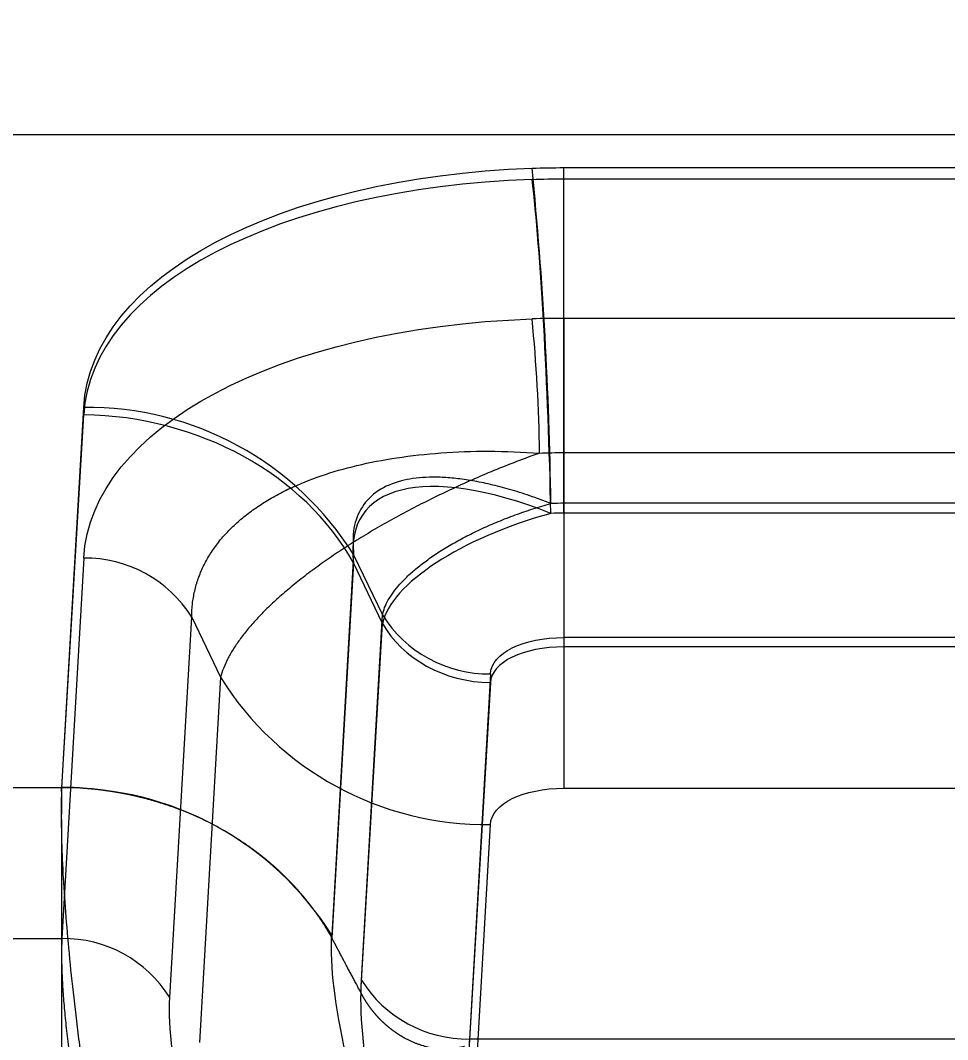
# Model space of a CAD drawing. Header units: millimetres. Extents: x 125275 to 125701, y 643 to 921.
# Drawn here: x 125438.44 to 125444.63, y 811.59 to 818.39 of the extents above; entities that cross this region are included whole.
import ezdxf

# ---------------------------------------------------------------- set-up
doc = ezdxf.new("R2010")
doc.units = ezdxf.units.MM
for name, color, linetype in [('DIE_P', 2, 'Continuous'), ('DIM', 4, 'Continuous'), ('TEXT', 4, 'Continuous')]:
    doc.layers.add(name, color=color, linetype=linetype)
doc.styles.get("Standard").update_dxf_attribs({"font": 'txt.shx', "width": 0.85, "bigfont": 'ctxt.shx'})
doc.dimstyles.new('T-2-WX', dxfattribs={"dimtxt": 2, "dimasz": 2, "dimexe": 0.5, "dimexo": 0.5, "dimgap": 0.5, "dimtad": 1, "dimtxsty": 'Standard', "dimblk": 'OPEN30', "dimcen": 0, "dimazin": 3, "dimtfac": 1, "dimtmove": 0, "dimatfit": 3, "dimldrblk": 'OPEN30', "dimlwd": -1, "dimlwe": -1})

# ---------------------------------------------------------------- blocks, each defined once
blk = doc.blocks.new('*u7579')
at = {"layer": 'DIE_P', "color": 155, "linetype": 'Continuous', "lineweight": 13}
for p, q in [((-45.6149, -34.2541), (-45.6149, -32.021)), ((-45.6149, -32.021), (-36.9696, -32.021)), ((-48.9687, -36.0857), (-48.8231, -33.5965)), ((-45.6149, -34.2541), (-45.6149, -35.1474)), ((-36.9696, -34.2541), (-45.6149, -34.2541)), ((-47.0199, -34.5864), (-47.1664, -37.0905)), ((-46.8276, -34.9902), (-47.0199, -34.5864)), ((-46.9719, -37.4555), (-46.8276, -34.9902)), ((-36.9696, -35.1474), (-45.6149, -35.1474)), ((-46.1064, -35.3862), (-46.248, -37.8074)), ((-60.0833, -36.0856), (-48.9702, -36.0856))]:
    blk.add_line(p, q, dxfattribs=at)
for centre, major_axis, ratio, start_param, end_param in [((-45.1777, -33.851), (-3.6445, 0.268), 0.496885, 4.928203, 6.290621), ((-45.8281, -33.7134), (-0.0702, 1.9988), 0.055221, 4.435684, 5.716729), ((-48.8231, -35.2851), (1.9966, -0.1168), 0.843913, 0.495699, 1.620126), ((-45.1777, -35.5396), (-1.7765, 1.2826), 0.397014, 5.279587, 6.642005), ((-45.554, -34.7493), (1.2718, 0.3453), 0.391062, 1.581534, 2.943952), ((-46.1064, -34.7107), (-0.7986, 0.0467), 0.843913, 0.495699, 1.620126), ((-45.554, -35.4248), (-0.5522, 0.0406), 0.496885, 4.859305, 6.290621)]:
    blk.add_ellipse(centre, major_axis=major_axis, ratio=ratio, start_param=start_param, end_param=end_param, dxfattribs=at)
for points in [[(-45.8281, -32.0247), (-45.7574, -32.0222), (-45.6864, -32.021), (-45.6149, -32.021)], [(-45.6149, -34.2541), (-45.6442, -34.2541), (-45.6735, -34.2546), (-45.7027, -34.2557)]]:
    blk.add_open_spline(points, degree=3, dxfattribs=at)
for points, knots in [([(-48.9742, -36.086), (-48.9739, -36.0874), (-48.9733, -36.0901), (-48.9732, -36.0941), (-48.9731, -36.0981), (-48.973, -36.102), (-48.9729, -36.106), (-48.9728, -36.1099), (-48.9727, -36.1138), (-48.9726, -36.1176), (-48.9725, -36.1214), (-48.9724, -36.1252), (-48.9724, -36.1289), (-48.9724, -36.1326), (-48.9724, -36.1363), (-48.9723, -36.1399), (-48.9723, -36.1436), (-48.9723, -36.1472), (-48.9723, -36.1507), (-48.9723, -36.1542), (-48.9723, -36.1577), (-48.9723, -36.1612), (-48.9723, -36.1646), (-48.9723, -36.168), (-48.9722, -36.1714), (-48.9722, -36.1747), (-48.9722, -36.178), (-48.9722, -36.1813), (-48.9722, -36.1845), (-48.9722, -36.1877), (-48.9722, -36.1909), (-48.9722, -36.194), (-48.9721, -36.1971), (-48.9721, -36.2001), (-48.9721, -36.2032), (-48.9721, -36.2061), (-48.9722, -36.2091), (-48.9722, -36.212), (-48.9722, -36.2149), (-48.9722, -36.2177), (-48.9722, -36.2205), (-48.9722, -36.2232), (-48.9723, -36.226), (-48.9723, -36.2286), (-48.9723, -36.2313), (-48.9726, -36.2459), (-48.9728, -36.273), (-48.9727, -36.313), (-48.9724, -36.3538), (-48.9724, -36.3966), (-48.9723, -36.4411), (-48.9723, -36.487), (-48.9724, -36.5326), (-48.9723, -36.5781), (-48.9722, -36.6232), (-48.9723, -36.668), (-48.9724, -36.7123), (-48.9725, -36.7684), (-48.9722, -36.8371), (-48.972, -36.9193), (-48.9715, -37.0025), (-48.9712, -37.0866), (-48.9713, -37.1716), (-48.9715, -37.2575), (-48.9719, -37.3441), (-48.9721, -37.4314), (-48.9724, -37.5194), (-48.9724, -37.5881), (-48.9724, -37.637), (-48.9724, -37.6658), (-48.9724, -37.6948), (-48.9724, -37.724), (-48.9724, -37.7535), (-48.9724, -37.7833), (-48.9725, -37.8132), (-48.9725, -37.8434), (-48.9725, -37.8637), (-48.9725, -37.8738)], [0, 0, 0, 0, 0.003219, 0.006298, 0.009334, 0.012371, 0.015396, 0.018392, 0.021348, 0.024262, 0.027139, 0.029983, 0.032798, 0.035585, 0.038345, 0.041078, 0.043782, 0.046457, 0.049101, 0.051717, 0.054304, 0.056862, 0.05939, 0.061888, 0.064357, 0.066796, 0.069205, 0.071585, 0.073935, 0.076255, 0.078545, 0.080806, 0.083036, 0.085237, 0.087408, 0.089549, 0.09166, 0.093741, 0.095792, 0.097813, 0.099804, 0.101764, 0.103695, 0.105596, 0.107467, 0.109308, 0.13671, 0.164111, 0.191519, 0.218907, 0.24856, 0.277558, 0.305923, 0.33365, 0.360727, 0.387155, 0.412953, 0.438112, 0.483701, 0.528877, 0.573637, 0.618, 0.66196, 0.705528, 0.748765, 0.791658, 0.834229, 0.876509, 0.890009, 0.903562, 0.917168, 0.930831, 0.944556, 0.958339, 0.972175, 0.986063, 1, 1, 1, 1]), ([(-47.167, -37.0896), (-47.1683, -37.0872), (-47.1712, -37.0819), (-47.1758, -37.0734), (-47.1809, -37.064), (-47.1864, -37.0544), (-47.1919, -37.0451), (-47.1972, -37.0362), (-47.2025, -37.0276), (-47.2077, -37.0192), (-47.2129, -37.0108), (-47.2182, -37.0024), (-47.2235, -36.9941), (-47.2289, -36.9858), (-47.2343, -36.9775), (-47.2398, -36.9692), (-47.2453, -36.961), (-47.2509, -36.9529), (-47.2564, -36.9447), (-47.2621, -36.9366), (-47.2677, -36.9286), (-47.2734, -36.9206), (-47.2791, -36.9126), (-47.2849, -36.9047), (-47.2907, -36.8968), (-47.2965, -36.889), (-47.3024, -36.8812), (-47.3083, -36.8734), (-47.3142, -36.8657), (-47.3202, -36.8581), (-47.3262, -36.8505), (-47.3322, -36.8429), (-47.3383, -36.8354), (-47.3444, -36.8279), (-47.3505, -36.8205), (-47.3567, -36.8131), (-47.3629, -36.8057), (-47.3692, -36.7984), (-47.3754, -36.7912), (-47.3817, -36.7839), (-47.388, -36.7768), (-47.3943, -36.7696), (-47.4007, -36.7626), (-47.4071, -36.7556), (-47.4135, -36.7486), (-47.4199, -36.7417), (-47.4263, -36.7348), (-47.4328, -36.7279), (-47.4393, -36.7212), (-47.4458, -36.7144), (-47.4524, -36.7077), (-47.4589, -36.701), (-47.4655, -36.6944), (-47.4721, -36.6878), (-47.4788, -36.6812), (-47.4854, -36.6747), (-47.4921, -36.6682), (-47.4988, -36.6618), (-47.5055, -36.6554), (-47.5123, -36.649), (-47.519, -36.6427), (-47.5258, -36.6364), (-47.5326, -36.6301), (-47.5394, -36.6239), (-47.5462, -36.6178), (-47.553, -36.6117), (-47.5599, -36.6057), (-47.5667, -36.5996), (-47.5736, -36.5937), (-47.5805, -36.5878), (-47.5875, -36.5819), (-47.5944, -36.5761), (-47.6014, -36.5703), (-47.6084, -36.5645), (-47.6154, -36.5588), (-47.6224, -36.5532), (-47.6294, -36.5475), (-47.6365, -36.542), (-47.6435, -36.5364), (-47.6506, -36.5309), (-47.6577, -36.5255), (-47.6649, -36.5201), (-47.672, -36.5147), (-47.6792, -36.5094), (-47.6863, -36.5041), (-47.6935, -36.4989), (-47.7007, -36.4936), (-47.708, -36.4885), (-47.7152, -36.4833), (-47.7225, -36.4782), (-47.7297, -36.4732), (-47.737, -36.4681), (-47.7443, -36.4631), (-47.7516, -36.4582), (-47.759, -36.4533), (-47.7663, -36.4484), (-47.7737, -36.4435), (-47.781, -36.4387), (-47.7884, -36.4339), (-47.7958, -36.4291), (-47.8032, -36.4244), (-47.8106, -36.4197), (-47.818, -36.4151), (-47.8255, -36.4104), (-47.8329, -36.4058), (-47.8404, -36.4013), (-47.8478, -36.3968), (-47.8553, -36.3923), (-47.8628, -36.3878), (-47.8703, -36.3834), (-47.8778, -36.3791), (-47.8853, -36.3747), (-47.8928, -36.3704), (-47.9003, -36.3661), (-47.9079, -36.3619), (-47.9375, -36.3454), (-47.9909, -36.3172), (-48.0703, -36.2795), (-48.1538, -36.2444), (-48.2413, -36.2119), (-48.3328, -36.182), (-48.3973, -36.1638), (-48.4327, -36.1547), (-48.4378, -36.1535), (-48.4429, -36.1522), (-48.4481, -36.1509), (-48.4534, -36.1496), (-48.4587, -36.1483), (-48.464, -36.147), (-48.4694, -36.1458), (-48.4749, -36.1445), (-48.4804, -36.1432), (-48.486, -36.1419), (-48.4916, -36.1407), (-48.4973, -36.1394), (-48.503, -36.1382), (-48.5088, -36.1369), (-48.5146, -36.1357), (-48.5205, -36.1345), (-48.5265, -36.1332), (-48.5325, -36.132), (-48.5386, -36.1308), (-48.5447, -36.1296), (-48.5508, -36.1284), (-48.5571, -36.1272), (-48.5633, -36.126), (-48.5697, -36.1248), (-48.576, -36.1237), (-48.5825, -36.1225), (-48.589, -36.1214), (-48.5955, -36.1202), (-48.6021, -36.1191), (-48.6087, -36.118), (-48.6154, -36.1168), (-48.6222, -36.1157), (-48.629, -36.1146), (-48.6358, -36.1135), (-48.6427, -36.1125), (-48.6496, -36.1114), (-48.6566, -36.1103), (-48.6637, -36.1093), (-48.6708, -36.1082), (-48.678, -36.1072), (-48.6852, -36.1062), (-48.6924, -36.1052), (-48.6997, -36.1042), (-48.7071, -36.1033), (-48.7146, -36.1023), (-48.7221, -36.1014), (-48.7296, -36.1006), (-48.7372, -36.0997), (-48.7449, -36.0989), (-48.7526, -36.0981), (-48.7604, -36.0973), (-48.7682, -36.0966), (-48.776, -36.0959), (-48.7839, -36.0952), (-48.7918, -36.0945), (-48.7997, -36.0939), (-48.8076, -36.0932), (-48.8156, -36.0926), (-48.8236, -36.092), (-48.8316, -36.0913), (-48.8397, -36.0907), (-48.8479, -36.09), (-48.8562, -36.0894), (-48.8646, -36.0889), (-48.8731, -36.0883), (-48.8817, -36.0878), (-48.8905, -36.0874), (-48.8994, -36.0871), (-48.9083, -36.0868), (-48.9171, -36.0866), (-48.9259, -36.0865), (-48.9344, -36.0865), (-48.9428, -36.0864), (-48.951, -36.0862), (-48.9589, -36.0861), (-48.9641, -36.0859), (-48.9667, -36.0858)], [0, 0, 0, 0, 0.004154, 0.00891, 0.014126, 0.019701, 0.025172, 0.030301, 0.0353, 0.040228, 0.04514, 0.050049, 0.054954, 0.059856, 0.064752, 0.069639, 0.074516, 0.079382, 0.084234, 0.089072, 0.093897, 0.098714, 0.103522, 0.108319, 0.113106, 0.11788, 0.122641, 0.127387, 0.132122, 0.136849, 0.141567, 0.146279, 0.150984, 0.155683, 0.160378, 0.165062, 0.169731, 0.174387, 0.179028, 0.183655, 0.188269, 0.19287, 0.197457, 0.20203, 0.206591, 0.211139, 0.215675, 0.220199, 0.224711, 0.229213, 0.233705, 0.238188, 0.242662, 0.247128, 0.251584, 0.25603, 0.260466, 0.264892, 0.269307, 0.273711, 0.278104, 0.282484, 0.286852, 0.291206, 0.295548, 0.299876, 0.304196, 0.308507, 0.312809, 0.317103, 0.321388, 0.325665, 0.329934, 0.334194, 0.338447, 0.342692, 0.346929, 0.351158, 0.355379, 0.359594, 0.3638, 0.368, 0.372192, 0.376377, 0.380556, 0.384727, 0.388891, 0.393049, 0.3972, 0.401344, 0.405481, 0.409612, 0.413736, 0.417854, 0.421965, 0.426069, 0.430167, 0.434258, 0.438343, 0.442419, 0.446488, 0.450549, 0.454603, 0.45865, 0.462689, 0.466721, 0.470746, 0.474763, 0.478774, 0.482777, 0.486774, 0.490763, 0.494746, 0.498722, 0.502692, 0.506655, 0.545508, 0.585616, 0.626788, 0.669021, 0.712413, 0.756853, 0.759181, 0.761532, 0.763905, 0.766302, 0.768721, 0.771163, 0.773628, 0.776117, 0.778628, 0.781163, 0.78372, 0.786302, 0.788906, 0.791534, 0.794185, 0.796859, 0.799555, 0.802275, 0.805016, 0.807781, 0.810568, 0.813378, 0.816209, 0.819064, 0.82194, 0.824838, 0.827759, 0.830701, 0.833666, 0.836652, 0.83966, 0.84269, 0.845741, 0.848813, 0.851907, 0.855023, 0.85816, 0.861318, 0.864497, 0.867698, 0.87092, 0.874166, 0.877434, 0.880725, 0.88404, 0.88738, 0.890744, 0.894135, 0.897552, 0.900992, 0.904452, 0.907928, 0.91142, 0.914927, 0.918446, 0.921976, 0.925515, 0.929061, 0.932611, 0.93617, 0.939758, 0.943379, 0.947036, 0.950735, 0.95448, 0.958274, 0.962124, 0.966033, 0.970008, 0.973994, 0.97794, 0.981833, 0.985657, 0.989399, 0.993045, 0.996582, 1, 1, 1, 1]), ([(-46.9721, -37.455), (-46.9763, -37.4472), (-46.9848, -37.4314), (-46.9977, -37.4072), (-47.0111, -37.382), (-47.025, -37.3561), (-47.0394, -37.3292), (-47.0541, -37.3016), (-47.0675, -37.2765), (-47.0798, -37.2533), (-47.0914, -37.2317), (-47.1041, -37.2077), (-47.1141, -37.1888), (-47.1209, -37.1761), (-47.124, -37.1702), (-47.127, -37.1645), (-47.13, -37.159), (-47.1328, -37.1535), (-47.1356, -37.1482), (-47.1383, -37.143), (-47.1409, -37.1381), (-47.1433, -37.1335), (-47.1456, -37.1292), (-47.1478, -37.1251), (-47.1501, -37.121), (-47.1524, -37.1167), (-47.1547, -37.1124), (-47.1567, -37.1083), (-47.1584, -37.1049), (-47.1598, -37.1021), (-47.1612, -37.0998), (-47.1627, -37.0971), (-47.1647, -37.0937), (-47.1662, -37.091), (-47.167, -37.0896)], [0, 0, 0, 0, 0.063953, 0.130227, 0.19932, 0.270444, 0.343955, 0.419609, 0.49738, 0.550147, 0.609309, 0.674914, 0.746938, 0.76328, 0.779189, 0.794691, 0.809815, 0.824595, 0.838965, 0.852811, 0.866045, 0.878582, 0.890363, 0.90157, 0.912968, 0.924853, 0.937126, 0.948011, 0.956875, 0.963517, 0.969515, 0.977645, 0.987866, 1, 1, 1, 1]), ([(-46.2795, -37.8162), (-46.2815, -37.8168), (-46.2854, -37.818), (-46.2913, -37.8195), (-46.2972, -37.8208), (-46.303, -37.822), (-46.3088, -37.823), (-46.3145, -37.8239), (-46.3202, -37.8249), (-46.3258, -37.8258), (-46.3315, -37.8268), (-46.3371, -37.8277), (-46.3427, -37.8285), (-46.3483, -37.8293), (-46.3539, -37.8299), (-46.3595, -37.8306), (-46.365, -37.8311), (-46.3705, -37.8316), (-46.376, -37.832), (-46.3814, -37.8323), (-46.3868, -37.8326), (-46.3922, -37.8328), (-46.3976, -37.833), (-46.4029, -37.8332), (-46.4083, -37.8333), (-46.4136, -37.8333), (-46.4188, -37.8333), (-46.4241, -37.8332), (-46.4293, -37.8331), (-46.4345, -37.8329), (-46.4397, -37.8326), (-46.4448, -37.8323), (-46.4499, -37.8319), (-46.455, -37.8315), (-46.4601, -37.831), (-46.4652, -37.8305), (-46.4746, -37.8294), (-46.4884, -37.8275), (-46.5067, -37.8242), (-46.5251, -37.8202), (-46.5437, -37.8156), (-46.5624, -37.8102), (-46.5811, -37.8041), (-46.6, -37.7972), (-46.6188, -37.7896), (-46.6378, -37.7812), (-46.6567, -37.7721), (-46.6704, -37.7649), (-46.679, -37.7602), (-46.6825, -37.7583), (-46.686, -37.7563), (-46.6895, -37.7543), (-46.693, -37.7523), (-46.6965, -37.7503), (-46.6999, -37.7482), (-46.7034, -37.7461), (-46.7069, -37.744), (-46.7103, -37.7419), (-46.7137, -37.7397), (-46.7172, -37.7376), (-46.7206, -37.7354), (-46.724, -37.7332), (-46.7274, -37.7309), (-46.7308, -37.7287), (-46.7342, -37.7264), (-46.7375, -37.7241), (-46.7409, -37.7218), (-46.7443, -37.7194), (-46.7476, -37.7171), (-46.7509, -37.7147), (-46.7543, -37.7123), (-46.7576, -37.7098), (-46.7609, -37.7074), (-46.7642, -37.7049), (-46.7675, -37.7024), (-46.7707, -37.6998), (-46.774, -37.6973), (-46.7772, -37.6947), (-46.7805, -37.6921), (-46.7837, -37.6895), (-46.7869, -37.6869), (-46.7901, -37.6842), (-46.7933, -37.6815), (-46.7965, -37.6788), (-46.7997, -37.6761), (-46.8029, -37.6733), (-46.806, -37.6705), (-46.8092, -37.6677), (-46.8123, -37.6649), (-46.8154, -37.6621), (-46.8185, -37.6592), (-46.8216, -37.6563), (-46.8247, -37.6534), (-46.8277, -37.6505), (-46.8308, -37.6475), (-46.8338, -37.6445), (-46.8368, -37.6415), (-46.8398, -37.6385), (-46.8428, -37.6355), (-46.8458, -37.6324), (-46.8488, -37.6293), (-46.8517, -37.6262), (-46.8547, -37.6231), (-46.8576, -37.6199), (-46.8605, -37.6168), (-46.8634, -37.6136), (-46.8663, -37.6104), (-46.8691, -37.6071), (-46.872, -37.6039), (-46.8748, -37.6006), (-46.8777, -37.5973), (-46.8805, -37.594), (-46.8833, -37.5906), (-46.886, -37.5872), (-46.8888, -37.5839), (-46.8915, -37.5805), (-46.8943, -37.577), (-46.897, -37.5736), (-46.8997, -37.5701), (-46.9023, -37.5666), (-46.905, -37.5631), (-46.9076, -37.5596), (-46.9103, -37.556), (-46.9129, -37.5524), (-46.9155, -37.5488), (-46.918, -37.5452), (-46.9206, -37.5415), (-46.9231, -37.5378), (-46.9256, -37.5342), (-46.9281, -37.5304), (-46.9306, -37.5267), (-46.9331, -37.523), (-46.9355, -37.5192), (-46.9379, -37.5154), (-46.9404, -37.5116), (-46.9427, -37.5077), (-46.9451, -37.5038), (-46.9475, -37.4999), (-46.9498, -37.496), (-46.9521, -37.492), (-46.9544, -37.4881), (-46.9566, -37.4841), (-46.9589, -37.4801), (-46.9612, -37.476), (-46.9634, -37.4719), (-46.9655, -37.4679), (-46.9674, -37.4641), (-46.9696, -37.4597), (-46.9711, -37.4568), (-46.9721, -37.455)], [0, 0, 0, 0, 0.007821, 0.015498, 0.022928, 0.030126, 0.037174, 0.044163, 0.051157, 0.058179, 0.065219, 0.072247, 0.079233, 0.08616, 0.09303, 0.099848, 0.106625, 0.113347, 0.119989, 0.126567, 0.133105, 0.139626, 0.146143, 0.152622, 0.159058, 0.165453, 0.171804, 0.17811, 0.184372, 0.19059, 0.196769, 0.202931, 0.20907, 0.215185, 0.221274, 0.227329, 0.233346, 0.254923, 0.276846, 0.299043, 0.321418, 0.344201, 0.367233, 0.390612, 0.41437, 0.438455, 0.462958, 0.487835, 0.492511, 0.497191, 0.501877, 0.506568, 0.511266, 0.515969, 0.520678, 0.525394, 0.530117, 0.534845, 0.539578, 0.544317, 0.54906, 0.553809, 0.558564, 0.563326, 0.568095, 0.572871, 0.577656, 0.582447, 0.587246, 0.592051, 0.596863, 0.601681, 0.606506, 0.611338, 0.616178, 0.621025, 0.62588, 0.630743, 0.635613, 0.640492, 0.645378, 0.650271, 0.655171, 0.66008, 0.664998, 0.669925, 0.674858, 0.679797, 0.684744, 0.689702, 0.69467, 0.699646, 0.704629, 0.709619, 0.714617, 0.719622, 0.724637, 0.72966, 0.734693, 0.739735, 0.744786, 0.749847, 0.754917, 0.759994, 0.765079, 0.770173, 0.775276, 0.780388, 0.785509, 0.79064, 0.795781, 0.800933, 0.806094, 0.811266, 0.816448, 0.82164, 0.826841, 0.832052, 0.837273, 0.842503, 0.847744, 0.852994, 0.858255, 0.863526, 0.868811, 0.874109, 0.879419, 0.884741, 0.890072, 0.895413, 0.900762, 0.906121, 0.911491, 0.916872, 0.922268, 0.927683, 0.933119, 0.938569, 0.944027, 0.949482, 0.954944, 0.960435, 0.965975, 0.971591, 0.977311, 0.982817, 0.98769, 0.992202, 1, 1, 1, 1])]:
    blk.add_open_spline(points, degree=3, knots=knots, dxfattribs=at)
blk = doc.blocks.new('*D7583')
at = {"layer": 'Defpoints', "color": 0}
for p in [(125474.6019, 870.726), (125527.6019, 870.726), (125427.6019, 808.746)]:
    blk.add_point(p, dxfattribs=at)
at = {"layer": 'DIM', "color": 0}
blk.add_line((125475.1019, 870.726), (125534.8209, 870.726), dxfattribs=at)
at = {"layer": 'DIM', "color": 0, "lineweight": 5, "insert": (125531.4614, 872.4165), "char_height": 2, "attachment_point": 5}
blk.add_mtext('61,98', dxfattribs=at)
blk = doc.blocks.new('_Open30')
blk = doc.blocks.new('*D7584')
at = {"layer": 'Defpoints', "color": 0}
for p in [(125517.6019, 885.746), (125527.6019, 885.746), (125427.6019, 808.746)]:
    blk.add_point(p, dxfattribs=at)
at = {"layer": 'DIM', "color": 0}
blk.add_line((125518.1019, 885.746), (125530.8543, 885.746), dxfattribs=at)
at = {"layer": 'DIM', "color": 0, "lineweight": 5, "insert": (125529.4781, 887.246), "char_height": 2, "attachment_point": 5}
blk.add_mtext('77', dxfattribs=at)
blk = doc.blocks.new('*D7586')
at = {"layer": 'Defpoints', "color": 0}
for p in [(125417.6019, 838.726), (125470.6019, 838.726), (125427.6019, 808.746)]:
    blk.add_point(p, dxfattribs=at)
at = {"layer": 'DIM', "color": 0}
blk.add_line((125470.1019, 838.726), (125410.3019, 838.726), dxfattribs=at)
at = {"layer": 'DIM', "color": 0, "lineweight": 5, "insert": (125413.7019, 840.4165), "char_height": 2, "attachment_point": 5}
blk.add_mtext('29,98', dxfattribs=at)
blk = doc.blocks.new('*D7588')
at = {"layer": 'Defpoints', "color": 0}
for p in [(125470.6019, 838.726), (125427.6019, 808.746), (125470.6019, 798.746)]:
    blk.add_point(p, dxfattribs=at)
at = {"layer": 'DIM', "color": 0}
for p, q in [((125470.6019, 838.226), (125470.6019, 806.746)), ((125470.6019, 806.746), (125470.6019, 802.746)), ((125470.6019, 802.746), (125470.6019, 795.4937))]:
    blk.add_line(p, q, dxfattribs=at)
at = {"layer": 'DIM', "color": 0, "lineweight": 5, "insert": (125469.1019, 796.8699), "char_height": 2, "attachment_point": 5, "rotation": 90}
blk.add_mtext('43', dxfattribs=at)
blk = doc.blocks.new('*D7590')
at = {"layer": 'Defpoints', "color": 0}
for p in [(125517.6019, 895.746), (125517.6019, 885.746), (125427.6019, 808.746)]:
    blk.add_point(p, dxfattribs=at)
at = {"layer": 'DIM', "color": 0}
blk.add_line((125517.6019, 886.246), (125517.6019, 898.9984), dxfattribs=at)
at = {"layer": 'DIM', "color": 0, "lineweight": 5, "insert": (125516.1019, 897.6222), "char_height": 2, "attachment_point": 5, "rotation": 90}
blk.add_mtext('90', dxfattribs=at)
blk = doc.blocks.new('*D7591')
at = {"layer": 'Defpoints', "color": 0}
for p in [(125474.6019, 895.746), (125474.6019, 870.726), (125427.6019, 808.746)]:
    blk.add_point(p, dxfattribs=at)
at = {"layer": 'DIM', "color": 0}
for p, q in [((125474.6019, 891.746), (125474.6019, 898.9984)), ((125474.6019, 887.746), (125474.6019, 891.746)), ((125474.6019, 871.226), (125474.6019, 887.746))]:
    blk.add_line(p, q, dxfattribs=at)
at = {"layer": 'DIM', "color": 0, "lineweight": 5, "insert": (125473.1019, 897.6222), "char_height": 2, "attachment_point": 5, "rotation": 90}
blk.add_mtext('47', dxfattribs=at)

msp = doc.modelspace()

# ---------------------------------------------------------------- linework, layer by layer
at = {"layer": 'DIE_P', "lineweight": 5}
for p, q in [((125458.2169, 817.6313), (125427.602, 817.6313)), ((125442.0704, 815.1691), (125442.0704, 817.411)), ((125442.0704, 817.411), (125450.7158, 817.411)), ((125450.7158, 816.4046), (125442.0704, 816.4046)), ((125442.0704, 816.4046), (125442.0704, 815.5079)), ((125438.716, 813.2685), (125438.8623, 815.8096)), ((125442.0704, 815.5079), (125442.0704, 813.2659)), ((125442.0704, 815.5079), (125450.7158, 815.5079)), ((125442.0704, 815.1691), (125442.0704, 814.2723)), ((125450.7158, 815.1691), (125442.0704, 815.1691)), ((125438.8623, 814.8032), (125438.716, 812.2621)), ((125440.6654, 814.8256), (125440.5192, 812.2844)), ((125440.6654, 814.8256), (125440.8577, 814.4232)), ((125439.4373, 811.8684), (125439.5835, 814.4096)), ((125439.5835, 814.4096), (125439.7758, 814.0072)), ((125440.7174, 811.9847), (125440.8577, 814.4232)), ((125450.7158, 814.2723), (125442.0704, 814.2723)), ((125439.7758, 814.0072), (125439.6355, 811.5687)), ((125441.579, 814.0296), (125441.4386, 811.5911)), ((125438.716, 813.2685), (125438.1669, 813.2685)), ((125442.0704, 813.2659), (125450.7158, 813.2659)), ((125441.4386, 810.5847), (125441.579, 813.0231)), ((125427.602, 812.2621), (125438.716, 812.2621)), ((125451.2008, 811.5911), (125441.4386, 811.5911))]:
    msp.add_line(p, q, dxfattribs=at)
for centre, radius, start, end in [((125415.6701, 814.8182), 26.3148, 0.7605, 5.64624), ((125431.3824, 815.3652), 10.5259, 0.7605, 5.64624), ((125438.8884, 813.7134), 2.0964, 32.04106, 90.71408), ((125438.8727, 813.9648), 0.8385, 32.04106, 90.71408), ((125441.5685, 814.868), 0.8385, 212.04106, 270.71408), ((125441.5528, 815.1194), 2.0964, 212.04106, 270.71408), ((125438.7421, 811.1723), 2.0964, 32.04106, 90.71408), ((125438.7265, 811.4236), 0.8385, 32.04106, 90.71408), ((125441.4282, 812.4296), 0.8385, 212.04106, 270.71408)]:
    msp.add_arc(centre, radius, start, end, dxfattribs=at)
at = {"layer": 'DIE_P', "lineweight": 5, "extrusion": (0, -4.44089e-16, -1)}
for centre, major_axis, end_param in [((125442.5076, 815.551), (-3.6443, 0.2754), 7.63655), ((125442.1313, 813.9904), (-0.5522, 0.0417), 7.705448), ((125442.1313, 812.984), (-0.5522, 0.0417), 7.705448)]:
    msp.add_ellipse(centre, major_axis=major_axis, ratio=0.504966, start_param=6.274132, end_param=end_param, dxfattribs=at)
at = {"layer": 'DIE_P', "lineweight": 5, "extrusion": (-6.16298e-33, -4.44089e-16, -1)}
msp.add_ellipse((125442.5076, 814.5445), major_axis=(-3.6443, 0.2754), ratio=0.504966, start_param=6.274132, end_param=7.63655, dxfattribs=at)
at = {"layer": 'DIE_P', "lineweight": 5, "extrusion": (-2.46519e-32, -4.44089e-16, -1)}
for centre in [(125441.5726, 810.4394), (125440.4907, 810.0234)]:
    msp.add_ellipse(centre, major_axis=(-0.9059, 2.1885), ratio=0.247657, start_param=4.814545, end_param=5.809382, dxfattribs=at)
at = {"layer": 'DIE_P', "lineweight": 5, "extrusion": (4.93038e-32, -4.44089e-16, -1)}
msp.add_ellipse((125442.1538, 809.4687), major_axis=(-1.2353, 2.9844), ratio=0.247657, start_param=5.03908, end_param=5.809382, dxfattribs=at)
at = {"layer": 'DIE_P', "lineweight": 5}
for points in [[(125441.8572, 817.4072), (125441.9282, 817.4098), (125441.9993, 817.411), (125442.0704, 817.411)], [(125442.0704, 816.4046), (125441.9993, 816.4046), (125441.9282, 816.4034), (125441.8572, 816.4008)], [(125441.9074, 815.5049), (125441.9617, 815.5068), (125442.0161, 815.5078), (125442.0704, 815.5079)], [(125442.0704, 815.1691), (125442.0411, 815.1691), (125442.0118, 815.1685), (125441.9826, 815.1675)]]:
    msp.add_open_spline(points, degree=3, dxfattribs=at)
for points, knots in [([(125439.5835, 814.4096), (125439.5845, 814.4391), (125439.5866, 814.4976), (125439.6018, 814.5834), (125439.6258, 814.6668), (125439.6594, 814.7475), (125439.7021, 814.8252), (125439.7537, 814.8998), (125439.8141, 814.9711), (125439.883, 815.0388), (125439.9601, 815.1027), (125440.0453, 815.1626), (125440.1381, 815.2183), (125440.2684, 815.285), (125440.4479, 815.357), (125440.6877, 815.4256), (125440.9563, 815.4773), (125441.2518, 815.5095), (125441.5716, 815.522), (125441.7937, 815.5107), (125441.9074, 815.5049)], [0, 0, 0, 0, 0.0418543, 0.083238, 0.124207, 0.1648193, 0.2051339, 0.2452117, 0.2851142, 0.3249039, 0.3646439, 0.4043975, 0.4442278, 0.4841977, 0.5605499, 0.6403285, 0.7238804, 0.8115076, 0.9034719, 1, 1, 1, 1]), ([(125441.9074, 815.5049), (125441.856, 815.4861), (125441.7536, 815.4486), (125441.6022, 815.3879), (125441.4538, 815.3247), (125441.309, 815.259), (125441.1684, 815.1911), (125441.0324, 815.1214), (125440.9015, 815.0503), (125440.7762, 814.978), (125440.6569, 814.9049), (125440.5439, 814.8312), (125440.4376, 814.7574), (125440.3384, 814.6837), (125440.2464, 814.6104), (125440.162, 814.5377), (125440.0853, 814.4659), (125440.0164, 814.3952), (125439.9556, 814.3259), (125439.903, 814.2582), (125439.8585, 814.1922), (125439.8224, 814.1283), (125439.7939, 814.0664), (125439.7818, 814.0269), (125439.7758, 814.0072)], [0, 0, 0, 0, 0.048126, 0.095988, 0.143587, 0.190924, 0.238001, 0.284819, 0.33138, 0.377685, 0.423735, 0.469533, 0.51508, 0.560377, 0.605426, 0.650229, 0.694788, 0.739104, 0.783178, 0.827014, 0.870612, 0.913974, 0.957103, 1, 1, 1, 1]), ([(125441.9826, 815.1675), (125441.9356, 815.1854), (125441.8441, 815.2201), (125441.7092, 815.2624), (125441.5815, 815.2958), (125441.4613, 815.3203), (125441.349, 815.3363), (125441.2448, 815.344), (125441.1492, 815.3439), (125441.0623, 815.3361), (125440.9497, 815.3141), (125440.8229, 815.2602), (125440.7137, 815.15), (125440.6553, 815.0025), (125440.662, 814.8861), (125440.6654, 814.8256)], [0, 0, 0, 0, 0.075287, 0.146649, 0.214193, 0.278046, 0.338357, 0.395306, 0.449103, 0.499999, 0.54829, 0.658584, 0.766947, 0.879039, 1, 1, 1, 1]), ([(125440.8577, 814.4232), (125440.862, 814.4395), (125440.8705, 814.4724), (125440.8955, 814.5236), (125440.9294, 814.5761), (125440.9731, 814.6296), (125441.0261, 814.6839), (125441.0883, 814.7385), (125441.1594, 814.793), (125441.2389, 814.8471), (125441.3265, 814.9001), (125441.4215, 814.9516), (125441.5233, 815.0012), (125441.6312, 815.0482), (125441.7443, 815.0921), (125441.8618, 815.1326), (125441.9422, 815.1558), (125441.9826, 815.1675)], [0, 0, 0, 0, 0.0629643, 0.1263692, 0.1902366, 0.2545878, 0.3194437, 0.3848246, 0.4507504, 0.5172406, 0.584314, 0.6519891, 0.7202837, 0.7892154, 0.8588011, 0.9290573, 1, 1, 1, 1]), ([(125439.1378, 809.746), (125439.1245, 809.8132), (125439.0979, 809.9467), (125439.0601, 810.1455), (125439.0243, 810.3411), (125438.9905, 810.533), (125438.9588, 810.7211), (125438.929, 810.9048), (125438.9013, 811.0839), (125438.8756, 811.2583), (125438.8519, 811.4275), (125438.8302, 811.5915), (125438.8041, 811.8022), (125438.776, 812.0546), (125438.7495, 812.3398), (125438.7301, 812.6057), (125438.7179, 812.8502), (125438.7124, 813.0741), (125438.7148, 813.2038), (125438.716, 813.2685)], [0, 0, 0, 0, 0.048831, 0.097029, 0.144594, 0.191531, 0.237843, 0.283532, 0.328602, 0.373056, 0.416899, 0.460133, 0.502762, 0.586945, 0.670559, 0.753638, 0.836215, 0.918324, 1, 1, 1, 1]), ([(125438.716, 812.2621), (125438.7151, 812.2299), (125438.7131, 812.1651), (125438.7151, 812.057), (125438.7206, 811.9405), (125438.7299, 811.8149), (125438.7431, 811.6806), (125438.76, 811.5379), (125438.7807, 811.387), (125438.8052, 811.2284), (125438.8335, 811.0626), (125438.8655, 810.8898), (125438.9014, 810.7109), (125438.9411, 810.5262), (125438.9845, 810.3366), (125439.0318, 810.1426), (125439.0826, 809.9451), (125439.1194, 809.8127), (125439.1378, 809.746)], [0, 0, 0, 0, 0.0571695, 0.1149368, 0.1733288, 0.2323716, 0.2920904, 0.3525096, 0.4136526, 0.4755423, 0.5382004, 0.601648, 0.6659055, 0.7309924, 0.7969276, 0.8637291, 0.9314143, 1, 1, 1, 1]), ([(125441.4386, 811.5911), (125441.4373, 811.5659), (125441.4346, 811.5151), (125441.438, 811.4298), (125441.4469, 811.3374), (125441.4618, 811.2374), (125441.4826, 811.1303), (125441.5092, 811.0162), (125441.5418, 810.8955), (125441.5802, 810.7685), (125441.6245, 810.6356), (125441.6747, 810.4973), (125441.7308, 810.354), (125441.7927, 810.2065), (125441.8606, 810.0553), (125441.9341, 809.9009), (125441.9871, 809.7981), (125442.0139, 809.746)], [0, 0, 0, 0, 0.059129, 0.11892, 0.179483, 0.240923, 0.303341, 0.366831, 0.431486, 0.497391, 0.564628, 0.633273, 0.703399, 0.775074, 0.84836, 0.923317, 1, 1, 1, 1])]:
    msp.add_open_spline(points, degree=3, knots=knots, dxfattribs=at)

# ---------------------------------------------------------------- block references
at = {"layer": 'TEXT', "lineweight": 5}
msp.add_blockref('*u7579', (125487.6853, 849.3574), dxfattribs=at)

# ---------------------------------------------------------------- dimensions: what is measured, and where the dimension line sits
at = {"layer": 'DIM', "lineweight": 5}
for feature_location, offset, dtype, picture, middle in [((125517.6019, 885.746), (0, 10), 1, '*D7590', (125516.1019, 897.6222)), ((125474.6019, 870.726), (0, 25.02), 1, '*D7591', (125473.1019, 897.6222)), ((125517.6019, 885.746), (10, 0), 0, '*D7584', (125529.4781, 887.246)), ((125474.6019, 870.726), (53, 0), 0, '*D7583', (125531.4614, 872.4165)), ((125470.6019, 838.726), (-53, 0), 0, '*D7586', (125413.7019, 840.4165)), ((125470.6019, 838.726), (0, -39.98), 1, '*D7588', (125469.1019, 796.8699))]:
    dim = msp.add_ordinate_dim(feature_location=feature_location, offset=offset, dtype=dtype, origin=(125427.6019, 808.746), dimstyle='T-2-WX', dxfattribs=at)
    dim.commit()
    dim.dimension.update_dxf_attribs({"geometry": picture, "text_midpoint": middle})

doc.saveas('drawing.dxf')
